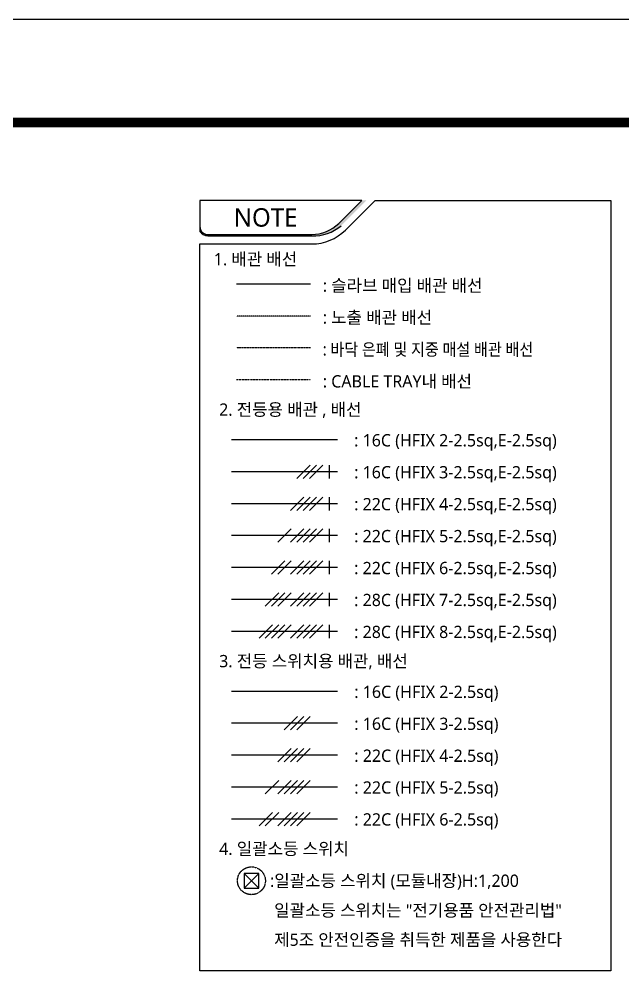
# Model space of a CAD drawing. Header units: millimetres. Extents: x -168200 to 504600, y -244718 to -125918.
# Drawn here: x -47878 to -23320, y -165055 to -125918 of the extents above; entities that cross this region are included whole.
import ezdxf
from ezdxf.enums import TextEntityAlignment as Align

# ---------------------------------------------------------------- set-up
doc = ezdxf.new("R2010")
doc.units = ezdxf.units.MM
doc.set_wipeout_variables(frame=1)
for name, pattern in [('DASHDOT4', [0.6, 0.35, -0.125, 0, -0.125]), ('DIVIDE2', [0.625, 0.25, -0.125, 0, -0.125, 0, -0.125]), ('HIDDEN', [0.375, 0.25, -0.125])]:
    doc.linetypes.add(name, pattern=pattern)
for name, color, linetype in [('arch', 8, 'Continuous'), ('S', 4, 'Continuous'), ('SYM', 3, 'Continuous'), ('XR-FORM-EE$0$XR-SHEET-SHT', 5, 'Continuous')]:
    doc.layers.add(name, color=color, linetype=linetype)
doc.styles.add('GHS', font='malgun.ttf')

# ---------------------------------------------------------------- blocks, each defined once
blk = doc.blocks.new('XR-FORM-EE', base_point=(461.0274117319104, 408.442780486535))
at = {"layer": 'XR-FORM-EE$0$XR-SHEET-SHT', "color": 5}
blk.add_lwpolyline([(0, 118800.0000000991), (168200, 118800.0000000991), (168200, 0), (0, 0)], close=True, dxfattribs=at)
at = {"layer": 'XR-FORM-EE$0$XR-SHEET-SHT', "color": 5, "const_width": 400.0000000001896}
blk.add_lwpolyline([(9300, 114600.0000000991), (163900.0000002012, 114600.0000000991), (163900.0000002012, 4200.000000098952), (9300, 4200.000000098952)], close=True, dxfattribs=at)
blk = doc.blocks.new('H2')
blk.add_wipeout([(-2.000000000000057, 2.000000000000057), (1.9999999999999432, 2), (2, -2), (-2, -2)]).dxf.layer = 'SYM'
at = {"layer": 'SYM'}
for p, q in [((-2, 2), (2, -2)), ((2, 2), (-2, -2))]:
    blk.add_line(p, q, dxfattribs=at)
blk.add_lwpolyline([(-2.000000000000057, 2), (-2.000000000000057, -2), (1.999999999999943, -2), (1.999999999999943, 2)], close=True, dxfattribs=at)

msp = doc.modelspace()

# ---------------------------------------------------------------- block references
at = {"layer": 'arch'}
msp.add_blockref('XR-FORM-EE', (-167738.9725882681, -244309.2813524154), dxfattribs=at)

# ---------------------------------------------------------------- next in the draw order: wipeouts: each hides what was drawn before it
msp.add_wipeout([(-40526.88855623345, -133291.26111447433), (-23798.555222963427, -133291.2611144721), (-23798.555222964525, -164655.15953836986), (-40526.88855628108, -164655.1595383722)]).dxf.layer = 'S'

# ---------------------------------------------------------------- next in the draw order: hatches: boundary and pattern name
at = {"layer": 'SYM'}
h = msp.add_hatch(color=256, dxfattribs=at)
edge = h.paths.add_edge_path()
edge.add_line((-40526.8885562334, -134359.6358081292), (-40526.8885562334, -134552.4926500035))
edge.add_arc((-40206.53253164925, -134359.6358081324), 373.9274581309701, 211.0482708567608, 270.0000000001189)
edge.add_line((-40206.5325316485, -134733.563266263), (-35969.74101004438, -134733.563266263))
edge.add_arc((-35898.24161642007, -133021.8518110047), 1713.204094482084, 267.6081053896069, 310.7177670262394)
edge.add_line((-34780.66125371846, -134320.3441684158), (-33751.5781997859, -133291.2611144743))
edge.add_line((-33751.57819978605, -133291.2611144744), (-33939.61259864582, -133291.2611144744))
edge.add_line((-33939.61259864501, -133291.2611144744), (-34874.67845316164, -134226.3269689887))
edge.add_arc((-35980.67242712245, -133105.1300476555), 1574.898475091786, 270.3910985774213, 314.6089014221394, ccw=False)
edge.add_line((-35969.92231995476, -134679.9918327158), (-40206.53253164826, -134679.9918327158))
edge.add_arc((-40206.53253164925, -134359.6358081306), 320.3560245848159, 180.0000000001388, 270.0000000001388, ccw=False)

# ---------------------------------------------------------------- next in the draw order: linework, layer by layer
at = {"layer": 'S', "linetype": 'Continuous'}
for p, q in [((-36028.05562167123, -136698.7971278728), (-39034.65170097593, -136698.7971278728)), ((-34923.05548148099, -143037.5315810055), (-39236.31959876322, -143037.5315810055)), ((-34923.05548148285, -144337.5317017747), (-39236.31959876322, -144337.5317017747)), ((-34923.05548148285, -145637.531822544), (-39236.31959876322, -145637.531822544)), ((-34923.05548148285, -146937.5319433132), (-39236.31959876322, -146937.5319433132)), ((-34923.05548148285, -148237.5320640825), (-39236.31959876322, -148237.5320640825)), ((-34923.05548148285, -149537.5321848517), (-39236.31959876322, -149537.5321848517)), ((-34923.05548148285, -150837.532305621), (-39236.31959876322, -150837.532305621)), ((-34923.05548148285, -153276.2663964458), (-39236.31959876322, -153276.2663964458)), ((-34923.05548148477, -154576.266517215), (-39236.31959876322, -154576.266517215)), ((-34923.05548148401, -155876.2666379843), (-39236.31959876322, -155876.2666379843)), ((-34923.05548148401, -157176.2667587535), (-39236.31959876322, -157176.2667587535)), ((-34923.05548148401, -158476.2668795228), (-39236.31959876322, -158476.2668795228))]:
    msp.add_line(p, q, dxfattribs=at)
at = {"layer": 'S', "linetype": 'HIDDEN'}
msp.add_line((-36028.05562167309, -137998.7972486421), (-39034.65170097785, -137998.7972486421), dxfattribs=at)
at = {"layer": 'S', "linetype": 'DASHDOT4'}
msp.add_line((-36028.05562167239, -139298.7973694113), (-39034.65170097709, -139298.7973694113), dxfattribs=at)
at = {"layer": 'S', "linetype": 'DIVIDE2'}
msp.add_line((-36028.05562167239, -140598.7974901806), (-39034.65170097709, -140598.7974901806), dxfattribs=at)
at = {"layer": 'S', "color": 1, "linetype": 'HIDDEN'}
msp.add_circle((-38429.10294341928, -160983.7697110204), 567.1923661369035, dxfattribs=at)
at = {"layer": 'SYM'}
for p, q in [((-33394.13017391451, -133291.2611144744), (-23798.55522296354, -133291.2611144721)), ((-36039.00972325882, -144065.7026234138), (-36582.66787998079, -144609.3607801355)), ((-35782.72681042334, -144065.7026234138), (-36326.38496713302, -144609.3607801355)), ((-35526.44389758757, -144065.7026234138), (-36070.10205429795, -144609.3607801355)), ((-35270.1609847529, -144065.7026234138), (-35270.1609847529, -144609.3607801355)), ((-36295.29263609342, -145365.7027441831), (-36838.95079281545, -145909.3609009044)), ((-36039.00972325882, -145365.7027441831), (-36582.66787998079, -145909.3609009044)), ((-35782.72681042334, -145365.7027441831), (-36326.38496713302, -145909.3609009044)), ((-35526.44389758757, -145365.7027441831), (-36070.10205429795, -145909.3609009044)), ((-35270.1609847529, -145365.7027441831), (-35270.1609847529, -145909.3609009048)), ((-36807.85846176665, -146665.7028649523), (-37351.51661848751, -147209.3610216736)), ((-36295.2926360954, -146665.7028649523), (-36838.95079281621, -147209.3610216736)), ((-36039.00972325998, -146665.7028649523), (-36582.66787998079, -147209.3610216736)), ((-35782.72681042415, -146665.7028649523), (-36326.38496713372, -147209.3610216736)), ((-35526.44389758832, -146665.7028649523), (-36070.10205429912, -147209.3610216736)), ((-35270.1609847529, -146665.7028649523), (-35270.16098475448, -147209.3610216736)), ((-37064.14137460213, -147965.7029857216), (-37607.79953132293, -148509.3611424429)), ((-36807.85846176665, -147965.7029857216), (-37351.51661848751, -148509.3611424429)), ((-36295.2926360954, -147965.7029857216), (-36838.95079281621, -148509.3611424429)), ((-36039.00972325998, -147965.7029857216), (-36582.66787998079, -148509.3611424429)), ((-35782.72681042415, -147965.7029857216), (-36326.38496713372, -148509.3611424429)), ((-35526.44389758832, -147965.7029857216), (-36070.10205429912, -148509.3611424429)), ((-35270.1609847529, -147965.7029857216), (-35270.16098475448, -148509.3611424429)), ((-37320.4242874379, -149265.7031064908), (-37864.0824441587, -149809.3612632121)), ((-37064.14137460248, -149265.7031064908), (-37607.79953132328, -149809.3612632121)), ((-36807.85846176665, -149265.7031064908), (-37351.51661848751, -149809.3612632121)), ((-36295.2926360954, -149265.7031064908), (-36838.95079281621, -149809.3612632121)), ((-36039.00972325998, -149265.7031064908), (-36582.66787998079, -149809.3612632121)), ((-35782.72681042415, -149265.7031064908), (-36326.38496713372, -149809.3612632121)), ((-35526.44389758832, -149265.7031064908), (-36070.10205429912, -149809.3612632121)), ((-35270.1609847529, -149265.7031064908), (-35270.16098475448, -149809.3612632121)), ((-37576.70720027373, -150565.7032272601), (-38120.36535699459, -151109.3613839814)), ((-37320.42428743831, -150565.7032272601), (-37864.08244415911, -151109.3613839814)), ((-37064.14137460248, -150565.7032272601), (-37607.79953131211, -151109.3613839814)), ((-36807.85846176665, -150565.7032272601), (-37351.51661848751, -151109.3613839814)), ((-36295.2926360954, -150565.7032272601), (-36838.95079281621, -151109.3613839814)), ((-36039.00972325998, -150565.7032272601), (-36582.66787998079, -151109.3613839814)), ((-35782.72681042415, -150565.7032272601), (-36326.38496713372, -151109.3613839814)), ((-35526.44389758832, -150565.7032272601), (-36070.10205429912, -151109.3613839814)), ((-35270.1609847529, -150565.7032272601), (-35270.16098475448, -151109.3613839814)), ((-36551.57554880125, -154304.4374388542), (-37095.23370552409, -154848.0955955754)), ((-36295.29263596583, -154304.4374388542), (-36838.95079267622, -154848.0955955754)), ((-36039.00972313076, -154304.4374388542), (-36582.66787984033, -154848.0955955754)), ((-36807.85846163591, -155604.4375596234), (-37351.51661835788, -156148.0957163446)), ((-36551.57554880125, -155604.4375596234), (-37095.23370552409, -156148.0957163446)), ((-36295.29263596583, -155604.4375596234), (-36838.95079267622, -156148.0957163446)), ((-36039.00972313076, -155604.4375596234), (-36582.66787984033, -156148.0957163446)), ((-37320.424287434, -156904.4376803927), (-37864.08244415486, -157448.0958371144)), ((-36807.85846176281, -156904.4376803927), (-37351.51661848443, -157448.0958371144)), ((-36551.57554892692, -156904.4376803927), (-37095.23370564901, -157448.0958371144)), ((-36295.29263609156, -156904.4376803927), (-36838.95079280107, -157448.0958371144)), ((-36039.00972325643, -156904.4376803927), (-36582.66787996647, -157448.0958371144)), ((-37576.70720026983, -158204.4378011619), (-38120.36535699069, -158748.0959578836)), ((-37320.424287434, -158204.4378011619), (-37864.08244415486, -158748.0959578836)), ((-36807.85846176281, -158204.4378011619), (-37351.51661848443, -158748.0959578836)), ((-36551.57554892692, -158204.4378011619), (-37095.23370564901, -158748.0959578836)), ((-36295.29263609156, -158204.4378011619), (-36838.95079280107, -158748.0959578836)), ((-36039.00972325643, -158204.4378011619), (-36582.66787996647, -158748.0959578836))]:
    msp.add_line(p, q, dxfattribs=at)
msp.add_lwpolyline([(-34602.81717460891, -134499.9481151626), (-33394.13017391451, -133291.2611144744), (-23798.55522296354, -133291.2611144721), (-23798.55522301208, -164655.1595383699), (-40526.88855628113, -164655.1595383722), (-40526.8885562334, -135065.7061542588), (-35968.67790562808, -135065.7061542588, 0.1957343730621875)], format="xyb", close=True, dxfattribs=at)
for points in [[(-33939.61259864501, -133291.2611144744), (-40526.8885562334, -133291.2611144744), (-40526.8885562334, -134359.6358081315, 0.4142135623730951), (-40206.5325316485, -134679.9918327158), (-35969.92231995476, -134679.9918327158, 0.1953667433711826), (-34874.67845316054, -134226.3269689887), (-33939.61259864501, -133291.2611144744)], [(-40526.8885562334, -134359.6358081292), (-40526.8885562334, -134552.4926500035, 0.2630528202908523), (-40206.5325316485, -134733.563266263), (-35969.74101004351, -134733.563266263, 0.1903517136120405), (-34780.66125371846, -134320.3441684158)]]:
    msp.add_lwpolyline(points, format="xyb", dxfattribs=at)

# ---------------------------------------------------------------- next in the draw order: texts
at = {"layer": 'SYM', "style": 'GHS'}
msp.add_text('NOTE', height=750.0000696652933, dxfattribs=at).set_placement((-37852.73729638904, -133985.6264735958), align=Align.MIDDLE_CENTER)
for s, height, p in [('1. 배관 배선', 500.0000464342519, (-39960.85004637463, -135932.9282590334)), (': 슬라브 매입 배관 배선', 500.0000464342519, (-35526.88974526551, -137006.7242568451)), (': 노출 배관 배선', 500.0000464342519, (-35526.88974526749, -138306.7243776144)), (': CABLE TRAY내 배선', 500.0000464342519, (-35526.88974526749, -140906.7246191529)), ('2. 전등용 배관 , 배선', 500.0000464342519, (-39742.74761764999, -142054.5670996566)), (': 16C (HFIX 2-2.5sq,E-2.5sq)', 500.0000464342519, (-34250.19704160755, -143305.5643231046)), (': 16C (HFIX 3-2.5sq,E-2.5sq)', 500.0000464342519, (-34250.19704160755, -144605.5644438739)), (': 22C (HFIX 4-2.5sq,E-2.5sq)', 500.0000464342519, (-34250.19704160755, -145905.5645646426)), (': 22C (HFIX 5-2.5sq,E-2.5sq)', 500.0000464342519, (-34250.19704160639, -147205.5646854119)), (': 22C (HFIX 6-2.5sq,E-2.5sq)', 500.0000464342519, (-34250.19704160639, -148505.5648061812)), (': 28C (HFIX 7-2.5sq,E-2.5sq)', 500.0000464342519, (-34250.19704160639, -149805.5649269504)), (': 28C (HFIX 8-2.5sq,E-2.5sq)', 500.0000464342519, (-34250.19704160639, -151105.5650477197)), ('3. 전등 스위치용 배관, 배선', 500.0000464342519, (-39742.74761765116, -152293.301915097)), (': 16C (HFIX 2-2.5sq)', 500.0000464342519, (-34243.86571399457, -153544.2991385454)), (': 16C (HFIX 3-2.5sq)', 500.0000464342519, (-34243.86571399457, -154844.2992593141)), (': 22C (HFIX 4-2.5sq)', 500.0000464342519, (-34243.86571399457, -156144.2993800834)), (': 22C (HFIX 5-2.5sq)', 500.0000464342519, (-34243.86571399457, -157437.2527896607)), (': 22C (HFIX 6-2.5sq)', 500.0000464342519, (-34243.86571399457, -158737.25291043)), ('4. 일괄소등 스위치 ', 500.0000464573531, (-39742.74761765116, -159932.0364889988)), (':일괄소등 스위치 (모듈내장)H:1,200', 500.0000464573531, (-37673.73561912685, -161233.2440156238)), (' 일괄소등 스위치는 "전기용품 안전관리법"', 500.0000464573531, (-37673.73561912673, -162438.9333745432)), (' 제5조 안전인증을 취득한 제품을 사용한다', 500.0000464573531, (-37673.73561912673, -163632.5279902708))]:
    msp.add_text(s, height=height, dxfattribs=at).set_placement(p)
at = {"layer": 'SYM', "style": 'GHS', "width": 0.9}
msp.add_text(': 바닥 은폐 및 지중 매설 배관 배선', height=500.0000464342519, dxfattribs=at).set_placement((-35526.88974526749, -139606.7244983836))

# ---------------------------------------------------------------- next in the draw order: block references
at = {"layer": 'S', "xscale": 150.000013934914, "yscale": 150.000013934914, "zscale": 150.000013934914}
msp.add_blockref('H2', (-38429.10294341928, -160983.7697110204), dxfattribs=at)

doc.saveas('drawing.dxf')
